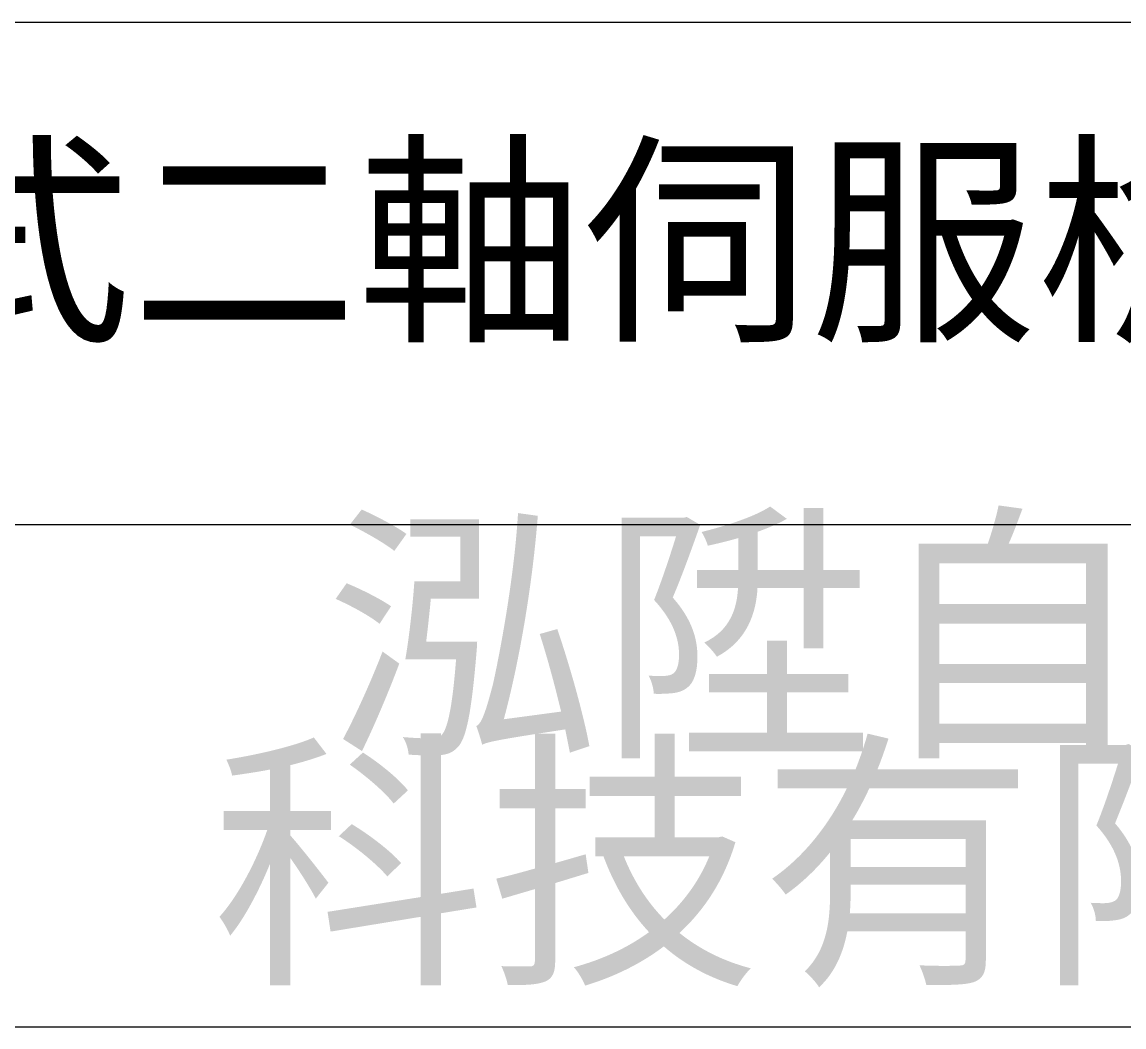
# Model space of a CAD drawing. Header units: millimetres. Extents: x 200 to 5740, y 200 to 4000.
# Drawn here: x 1749.9 to 2188.3, y 204.5 to 604.4 of the extents above; entities that cross this region are included whole.
import ezdxf
from ezdxf.enums import TextEntityAlignment as Align

# ---------------------------------------------------------------- set-up
doc = ezdxf.new("R2010")
doc.units = ezdxf.units.MM
doc.header["$LTSCALE"] = 20
doc.layers.add('圖框層', color=7, linetype='Continuous', lineweight=20)
doc.layers.add('標題 (ISO)', color=7, linetype='Continuous', lineweight=50)
doc.styles.add('STSL_65', font='kaiu.ttf')
doc.styles.add('文字型式124', font='kaiu.ttf')
doc.styles.add('文字型式61', font='kaiu.ttf')
doc.styles.add('文字型式65', font='kaiu.ttf')
doc.styles.add('文字型式85', font='kaiu.ttf')
doc.styles.add('文字型式88', font='kaiu.ttf')

# ---------------------------------------------------------------- blocks, each defined once
blk = doc.blocks.new('標題欄框 ISO')
at = {"layer": '圖框層', "color": 7}
for p, q in [((85.948, 35.033), (362.948, 35.033)), ((85.948, 25.035), (202.948, 25.035)), ((85.948, 15.035), (362.948, 15.035))]:
    blk.add_line(p, q, dxfattribs=at)
at = {"layer": '圖框層', "color": 7, "style": 'STSL_65'}
for s, p in [('泓陞自動化', (169.476, 20.82)), ('科技有限公司', (167.22, 16.289))]:
    blk.add_text(s, height=4, dxfattribs=at).set_placement(p)
at = {"layer": '標題 (ISO)'}
for tag, p, height, style in [('描述_001', (104.682, 197.697), 4, '文字型式65'), ('狀態_001', (264.797, 30.13), 3.5, '文字型式85'), ('視圖比例_001', (286.455, 30.171), 3.5, '文字型式85'), ('主題_001', (152.195, 28.703), 3.3, '文字型式124'), ('建立日期_001', (285.992, 24.116), 2.5, '文字型式88'), ('工程師_001', (305.416, 17.03), 3.5, '文字型式85'), ('設計師_001', (345.416, 17.03), 3.5, '文字型式85'), ('標題_001', (216.179, 16.901), 3.5, '文字型式85'), ('零件號碼_001', (251.525, 17.134), 3, '文字型式61')]:
    blk.add_attdef(tag, p, '', height=height, dxfattribs=dict(at, style=style))
at = {"layer": '標題 (ISO)', "style": '文字型式85'}
blk.add_attdef('授權者', text='', height=3.5, dxfattribs=at).set_placement((314.948, 41.033), align=Align.TOP_LEFT)
at = {"layer": '標題 (ISO)', "style": '文字型式61'}
blk.add_attdef('材料', text='', height=3, dxfattribs=at).set_placement((247.448, 31.783), align=Align.MIDDLE_CENTER)

msp = doc.modelspace()

# ---------------------------------------------------------------- block references
ref = msp.add_blockref('標題欄框 ISO', (-1518.959, -96.219), dxfattribs=dict(xscale=20, yscale=20, zscale=20))
ref.add_attrib('主題_001', '懸吊式二軸伺服槍鎖緊機', (1523.302, 484.223), dxfattribs={"layer": '標題 (ISO)', "height": 66, "style": '文字型式124'})

doc.saveas('drawing.dxf')
